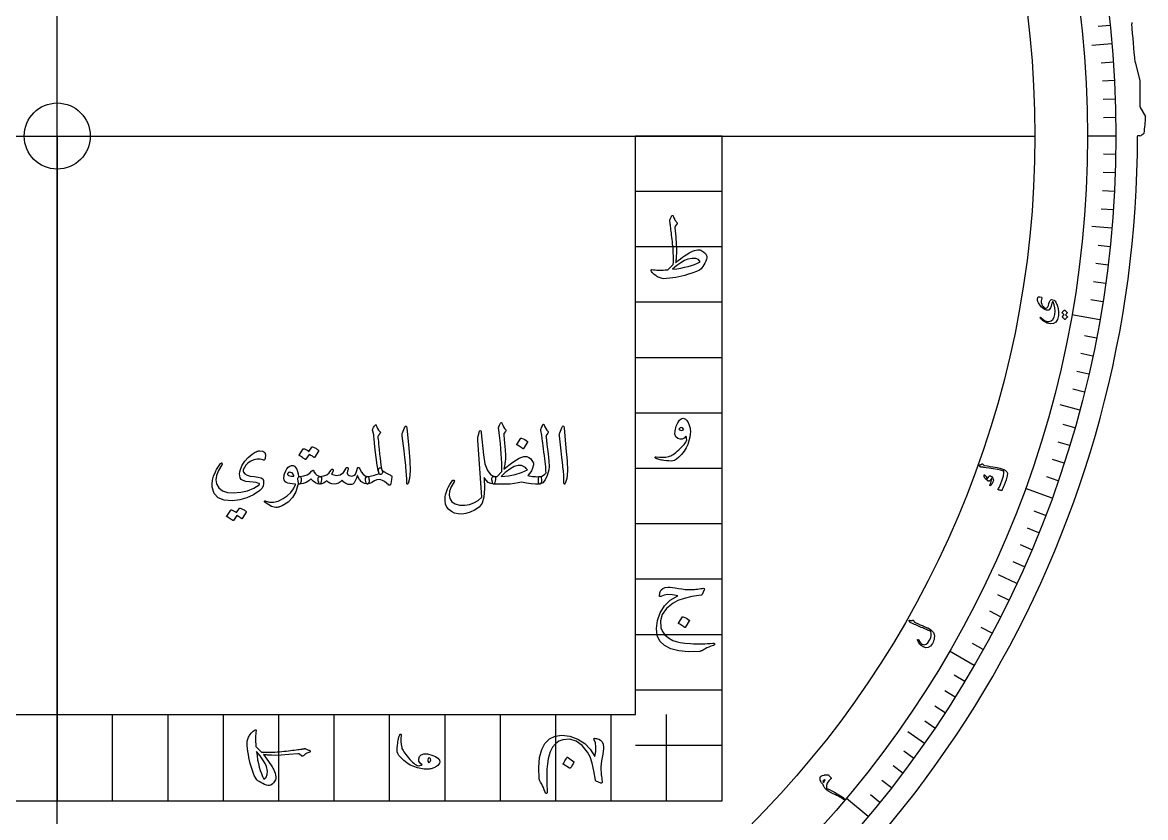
# Model space of a CAD drawing. Header units: millimetres. Extents: x -86 to 86, y -85 to 109.
# Drawn here: x -2.7 to 85.6, y -53.6 to 8.9 of the extents above; entities that cross this region are included whole.
import ezdxf

# ---------------------------------------------------------------- set-up
doc = ezdxf.new("R2010")
doc.units = ezdxf.units.MM
for name, color, linetype in [('CUT_INNER', 6, 'Continuous'), ('CUT_OUTER', 1, 'Continuous'), ('ENGRAVE', 7, 'Continuous'), ('ENGRAVE_FINE', 8, 'Continuous'), ('TEXT', 5, 'Continuous')]:
    doc.layers.add(name, color=color, linetype=linetype)

msp = doc.modelspace()

# ---------------------------------------------------------------- linework, layer by layer
at = {"layer": 'CUT_INNER'}
msp.add_circle((0, 0), 2.6, dxfattribs=at)
at = {"layer": 'CUT_OUTER'}
for points in [[(84.5401, 8.9359), (84.5401, 8.8291)], [(84.8015, 5.8024), (85.1929, 4.3671), (85.1937, 4.3639), (85.1938, 4.3606), (85.1938, 2.3331)], [(85.2136, 2.2587), (85.628, 1.5333), (85.6297, 1.53)], [(85.1937, 0.0044), (85.1901, 0.0043), (85, 0.0043)], [(85, 0.0043), (85, 0)]]:
    msp.add_lwpolyline(points, dxfattribs=at)
for centre, radius, start, end in [((0.7737, 0.0703), 84.2231, 3.902481, 5.969281), ((85.3438, 2.3331), 0.15, 180, 209.73801), ((72.5956, 1.9566), 13.041, 352.360025, 358.125299), ((0.0001, -0.0001), 84.9999, 179.936691, 0.00008), ((83.1932, 3.3555), 3.9029, 300.836831, 306.613407)]:
    msp.add_arc(centre, radius, start, end, dxfattribs=at)
at = {"layer": 'ENGRAVE'}
for points in [[(0, -76.925), (0, 76.925)], [(82.983, 7.2601), (81.3953, 7.1212)], [(-76.925, 0), (76.925, 0)], [(-52.309, 0), (-52.309, -52.309), (52.309, -52.309), (52.309, 0)], [(-45.5088, 0), (-45.5088, -45.5088), (45.5088, -45.5088), (45.5088, 0)], [(0, 0), (0, -52.309)], [(52.309, 0), (45.5088, 0)], [(83.3, 0), (81.0687, 0)], [(52.309, -4.3591), (45.5088, -4.3591)], [(82.983, -7.2601), (81.3953, -7.1212)], [(52.309, -8.7182), (45.5088, -8.7182)], [(52.309, -13.0772), (45.5088, -13.0772)], [(82.0345, -14.4649), (79.8371, -14.0774)], [(52.309, -17.4363), (45.5088, -17.4363)], [(80.4616, -21.5596), (78.9222, -21.1471)], [(52.309, -21.7954), (45.5088, -21.7954)], [(52.309, -26.1545), (45.5088, -26.1545)], [(78.2764, -28.4903), (76.1797, -27.7271)], [(52.309, -30.5136), (45.5088, -30.5136)], [(52.309, -34.8727), (45.5088, -34.8727)], [(75.4954, -35.2041), (74.051, -34.5306)], [(52.309, -39.2318), (45.5088, -39.2318)], [(72.1399, -41.65), (70.2076, -40.5344)], [(52.309, -43.5908), (45.5088, -43.5908)], [(0, -52.309), (0, -45.5088)], [(0, -52.309), (0, -45.5088)], [(4.3591, -52.309), (4.3591, -45.5088)], [(8.7182, -52.309), (8.7182, -45.5088)], [(13.0772, -52.309), (13.0772, -45.5088)], [(17.4363, -52.309), (17.4363, -45.5088)], [(21.7954, -52.309), (21.7954, -45.5088)], [(26.1545, -52.309), (26.1545, -45.5088)], [(30.5136, -52.309), (30.5136, -45.5088)], [(34.8727, -52.309), (34.8727, -45.5088)], [(39.2318, -52.309), (39.2318, -45.5088)], [(43.5908, -52.309), (43.5908, -45.5088)], [(47.9499, -52.309), (47.9499, -45.5088)], [(68.2354, -47.7789), (66.9298, -46.8648)], [(52.309, -47.9499), (45.5088, -47.9499)], [(63.8115, -53.5442), (62.1023, -52.11)]]:
    msp.add_lwpolyline(points, dxfattribs=at)
for radius in [83.3, 83.3, 81.0687, 76.925, 76.925]:
    msp.add_circle((0, 0), radius, dxfattribs=at)
at = {"layer": 'ENGRAVE_FINE'}
for points in [[(82.8437, 8.7072), (81.8927, 8.6073)], [(83.0971, 5.8107), (82.1432, 5.744)], [(83.1858, 4.3596), (82.2309, 4.3095)], [(83.2493, 2.9071), (82.2936, 2.8738)], [(83.2873, 1.4538), (82.3312, 1.4371)], [(83.2873, -1.4538), (82.3312, -1.4371)], [(83.2493, -2.9071), (82.2936, -2.8738)], [(83.1858, -4.3596), (82.2309, -4.3095)], [(83.0971, -5.8107), (82.1432, -5.744)], [(82.8437, -8.7072), (81.8927, -8.6073)], [(82.6791, -10.1517), (81.73, -10.0352)], [(82.4893, -11.5931), (81.5424, -11.46)], [(82.2744, -13.031), (81.33, -12.8814)], [(81.7695, -15.8944), (80.8309, -15.7119)], [(81.4797, -17.319), (80.5443, -17.1202)], [(81.165, -18.7384), (80.2333, -18.5233)], [(80.8256, -20.1521), (79.8978, -19.9208)], [(80.0731, -22.9606), (79.1539, -22.697)], [(79.6602, -24.3546), (78.7457, -24.075)], [(79.223, -25.7411), (78.3136, -25.4456)], [(78.7617, -27.1198), (77.8575, -26.8085)], [(77.7672, -29.8521), (76.8745, -29.5094)], [(77.2344, -31.2047), (76.3478, -30.8465)], [(76.6781, -32.5479), (75.7978, -32.1743)], [(76.0983, -33.8812), (75.2248, -33.4922)], [(74.8695, -36.5163), (74.0101, -36.0971)], [(74.2208, -37.8174), (73.3688, -37.3833)], [(73.5495, -39.107), (72.7052, -38.658)], [(72.8558, -40.3846), (72.0195, -39.921)], [(71.402, -42.9027), (70.5824, -42.4102)], [(70.6424, -44.1423), (69.8315, -43.6355)], [(69.8613, -45.3684), (69.0593, -44.8476)], [(69.0588, -46.5808), (68.2661, -46.046)], [(67.3911, -48.9625), (66.6175, -48.4004)], [(66.5263, -50.1312), (65.7626, -49.5557)], [(65.6413, -51.2846), (64.8878, -50.6959)], [(64.7363, -52.4224), (63.9931, -51.8206)]]:
    msp.add_lwpolyline(points, dxfattribs=at)
at = {"layer": 'TEXT'}
for points in [[(48.2048, -6.6149), (48.236, -6.5433), (48.264, -6.48), (48.2887, -6.4249), (48.3101, -6.378), (48.3277, -6.3397), (48.3413, -6.3105), (48.3508, -6.2904), (48.3561, -6.2793), (48.3672, -6.2649), (48.3808, -6.2546), (48.3968, -6.2484), (48.4154, -6.2464), (48.4306, -6.2488), (48.4433, -6.2562), (48.4536, -6.2686), (48.4614, -6.2859), (48.496, -6.3698), (48.5272, -6.4438), (48.5552, -6.508), (48.5799, -6.5622), (48.5941, -6.5861), (48.6103, -6.6116), (48.6286, -6.6388), (48.649, -6.6675), (48.6718, -6.698), (48.6975, -6.7301), (48.7261, -6.7638), (48.7576, -6.7992), (48.7773, -6.8349), (48.7839, -6.8699), (48.7773, -6.904), (48.7576, -6.9374), (48.6325, -7.1019), (48.6157, -7.1286), (48.6046, -7.1562), (48.5992, -7.1845), (48.5996, -7.2137), (48.6638, -7.938), (48.7049, -8.525), (48.723, -8.9745), (48.7181, -9.2867), (48.7113, -9.4033), (48.7041, -9.5096), (48.6965, -9.6057), (48.6885, -9.6914), (48.68, -9.7673), (48.6712, -9.8337), (48.6619, -9.8907), (48.6523, -9.9382), (48.8491, -9.7877), (49.0315, -9.6519), (49.1995, -9.531), (49.3531, -9.4249), (49.4919, -9.3332), (49.6155, -9.2554), (49.7239, -9.1917), (49.8171, -9.1419), (49.9828, -9.0679), (50.1379, -9.0103), (50.2822, -8.9692), (50.4159, -8.9445), (50.4867, -8.9424), (50.5607, -8.956), (50.638, -8.9852), (50.7186, -9.0301), (50.8782, -9.1432), (50.995, -9.2522), (51.0691, -9.357), (51.1003, -9.4578), (51.0983, -9.5701), (51.0724, -9.6964), (51.0226, -9.8366), (50.949, -9.9909), (50.8667, -10.1426), (50.791, -10.2689), (50.7219, -10.3697), (50.6594, -10.4449), (50.5311, -10.5399), (50.3106, -10.6473), (49.998, -10.767), (49.5933, -10.899), (49.3677, -10.9644), (49.1384, -11.0224), (48.9054, -11.073), (48.6687, -11.1162), (48.4291, -11.1524), (48.1875, -11.182), (47.9438, -11.205), (47.698, -11.2215), (47.6082, -11.2034), (47.5228, -11.182), (47.442, -11.1573), (47.3657, -11.1293), (47.2931, -11.0981), (47.2234, -11.0635), (47.1566, -11.0257), (47.0926, -10.9846), (46.9803, -10.9023), (46.887, -10.82), (46.8125, -10.7378), (46.757, -10.6555), (46.7266, -10.5872), (46.7208, -10.5403), (46.7397, -10.5148), (46.7833, -10.5107), (46.9065, -10.5253), (47.0391, -10.5362), (47.1812, -10.5434), (47.3328, -10.5469), (47.4938, -10.5467), (47.6643, -10.5428), (47.8443, -10.5352), (48.0337, -10.5239), (48.468, -10.0961), (48.476, -9.9242), (48.4803, -9.7507), (48.481, -9.5754), (48.4779, -9.3986), (48.4715, -9.2197), (48.4622, -9.0383), (48.4501, -8.8544), (48.4351, -8.6681), (48.4182, -8.4836), (48.4005, -8.3053), (48.382, -8.1332), (48.3627, -7.9673), (48.3434, -7.807), (48.3249, -7.6522), (48.3072, -7.5027), (48.2903, -7.3585), (48.2745, -7.2251), (48.2599, -7.1076), (48.2465, -7.0062), (48.2344, -6.9209), (48.2235, -6.8512), (48.2138, -6.7967), (48.2054, -6.7574), (48.1982, -6.7333), (48.1937, -6.7062), (48.1933, -6.6774), (48.197, -6.647), (48.2048, -6.6149)], [(49.6131, -9.6947), (49.3585, -9.8004), (49.0751, -9.9662), (48.7629, -10.192), (48.4219, -10.4778), (48.7524, -10.4369), (49.066, -10.3865), (49.3628, -10.3267), (49.6427, -10.2574), (49.9053, -10.1794), (50.1502, -10.0937), (50.3775, -10.0001), (50.587, -9.8987), (50.4447, -9.7231), (50.2349, -9.6306), (49.9577, -9.6211), (49.6131, -9.6947)], [(77.4799, -12.7642), (77.431, -12.8565), (77.4115, -12.9652), (77.4214, -13.0905), (77.4605, -13.2325), (77.5048, -13.3262), (77.5628, -13.4079), (77.6344, -13.4777), (77.7198, -13.5356), (77.7376, -13.543), (77.7569, -13.5467), (77.7775, -13.5468), (77.7996, -13.5432), (77.8726, -13.5063), (77.9354, -13.434), (77.9878, -13.3261), (78.0296, -13.1828), (78.0692, -13.041), (78.1145, -12.9406), (78.1657, -12.8819), (78.2228, -12.8647), (78.3338, -12.88), (78.4287, -12.9182), (78.5073, -12.9792), (78.5697, -13.0632), (78.6853, -13.317), (78.7571, -13.5796), (78.7849, -13.8506), (78.7687, -14.1296), (78.6942, -14.4242), (78.5647, -14.6307), (78.3809, -14.7489), (78.1432, -14.779), (78.0194, -14.76), (77.8893, -14.7169), (77.7527, -14.6499), (77.6096, -14.5592), (77.5706, -14.5297), (77.5332, -14.4999), (77.4974, -14.4699), (77.4633, -14.4396), (77.4305, -14.4088), (77.3991, -14.3773), (77.369, -14.3451), (77.3401, -14.3122), (77.3288, -14.2953), (77.3255, -14.2815), (77.3302, -14.2707), (77.343, -14.2629), (77.3576, -14.26), (77.3714, -14.2612), (77.3845, -14.2665), (77.3968, -14.276), (77.5738, -14.4372), (77.7404, -14.5445), (77.8969, -14.5978), (78.0432, -14.5965), (78.2085, -14.5348), (78.3378, -14.4227), (78.4307, -14.2602), (78.487, -14.0475), (78.5143, -13.7669), (78.5014, -13.508), (78.4486, -13.2709), (78.3561, -13.0559), (78.3474, -13.0425), (78.3375, -13.0364), (78.3265, -13.0375), (78.3142, -13.0458), (78.2876, -13.0835), (78.2591, -13.1518), (78.2284, -13.2507), (78.1955, -13.38), (78.1562, -13.5107), (78.1079, -13.6071), (78.0507, -13.6694), (77.9846, -13.6975), (77.9117, -13.7031), (77.8377, -13.6952), (77.7625, -13.6738), (77.6862, -13.6389), (77.5409, -13.5439), (77.4125, -13.4254), (77.3009, -13.2833), (77.2059, -13.1179), (77.184, -13.0745), (77.1658, -13.033), (77.151, -12.9932), (77.1399, -12.9552), (77.1322, -12.9192), (77.1275, -12.8852), (77.126, -12.8533), (77.1277, -12.8235), (77.1574, -12.7107), (77.2196, -12.6487), (77.3142, -12.6375), (77.4413, -12.6773), (77.474, -12.697), (77.4914, -12.718), (77.4933, -12.7404), (77.4799, -12.7642)], [(79.0812, -13.9156), (79.0781, -13.9111), (79.0768, -13.9053), (79.0773, -13.8982), (79.0795, -13.8899), (79.096, -13.8615), (79.1134, -13.8343), (79.1318, -13.8082), (79.1511, -13.7833), (79.1717, -13.7594), (79.1936, -13.7363), (79.2169, -13.714), (79.2417, -13.6925), (79.2488, -13.6888), (79.2557, -13.6878), (79.2626, -13.6896), (79.2694, -13.6942), (79.4736, -13.8825), (79.4759, -13.8871), (79.4749, -13.8931), (79.4705, -13.9005), (79.4627, -13.9093), (79.4559, -13.9151), (79.4463, -13.9248), (79.4339, -13.9384), (79.4187, -13.9558), (79.4004, -13.9773), (79.3788, -14.003), (79.3539, -14.0329), (79.3258, -14.0669), (79.4832, -14.2162), (79.4877, -14.2226), (79.4878, -14.2298), (79.4835, -14.2379), (79.4747, -14.2467), (79.4671, -14.2543), (79.4555, -14.2664), (79.4401, -14.283), (79.4207, -14.3041), (79.3973, -14.33), (79.3698, -14.3611), (79.3382, -14.3975), (79.3026, -14.4391), (79.2972, -14.4431), (79.2923, -14.4444), (79.2878, -14.443), (79.2839, -14.4389), (79.0907, -14.2478), (79.0876, -14.2433), (79.0863, -14.2375), (79.0868, -14.2304), (79.0891, -14.2221), (79.1019, -14.1977), (79.116, -14.1744), (79.1312, -14.1521), (79.1476, -14.1308), (79.1649, -14.1104), (79.1831, -14.091), (79.2021, -14.0725), (79.2219, -14.0549)], [(25.2858, -24.2461), (25.3274, -24.6607), (25.3664, -25.0292), (25.4031, -25.3516), (25.4372, -25.628), (25.4689, -25.858), (25.4981, -26.041), (25.5248, -26.1771), (25.5491, -26.2664), (25.5844, -26.3815), (25.5918, -26.477), (25.5713, -26.5526), (25.5227, -26.6086), (25.4631, -26.6394), (25.4092, -26.6398), (25.3611, -26.6098), (25.3187, -26.5493), (25.2443, -26.3186), (25.1657, -25.8962), (25.0831, -25.2821), (24.9963, -24.4764), (24.9654, -24.1297), (24.9387, -23.8529), (24.9161, -23.646), (24.8976, -23.509), (24.8252, -23.2063), (24.8157, -23.1528), (24.8137, -23.1043), (24.819, -23.0607), (24.8318, -23.022), (24.8881, -22.9274), (24.9321, -22.8542), (24.9638, -22.8024), (24.9831, -22.772), (25.0226, -22.7271), (25.0555, -22.7111), (25.0818, -22.7238), (25.1016, -22.7654), (25.1374, -22.883), (25.1986, -23.0056), (25.2854, -23.1331), (25.3977, -23.2655), (25.4183, -23.2918), (25.4273, -23.3182), (25.4249, -23.3445), (25.4109, -23.3708), (25.3885, -23.4027), (25.3673, -23.4325), (25.3473, -23.4603), (25.3286, -23.486), (25.3111, -23.5096), (25.2949, -23.5312), (25.2799, -23.5508), (25.2661, -23.5682), (25.2463, -23.5979), (25.2332, -23.6275), (25.2266, -23.6571), (25.2266, -23.6867), (25.2352, -23.7513), (25.248, -23.866), (25.2649, -24.031), (25.2858, -24.2461)], [(27.3325, -22.9694), (27.3954, -22.8476), (27.446, -22.8049), (27.4842, -22.8411), (27.5101, -22.9562), (27.6615, -24.5685), (27.7516, -25.5581), (27.7717, -26.3486), (27.722, -26.9401), (27.6023, -27.3325), (27.5805, -27.3645), (27.5611, -27.3818), (27.5443, -27.3843), (27.5299, -27.3719), (27.5184, -27.3526), (27.5101, -27.3275), (27.5052, -27.2967), (27.5036, -27.2601), (27.5036, -26.975), (27.4904, -26.6727), (27.4641, -26.3532), (27.4246, -26.0163), (27.416, -25.9283), (27.39, -25.6906), (27.3469, -25.3031), (27.2864, -24.7659), (27.1416, -23.5748), (27.1383, -23.5115), (27.1416, -23.4531), (27.1515, -23.3996), (27.1679, -23.3511)], [(36.5324, -27.2206), (36.2684, -27.293), (35.9698, -27.3456), (35.6366, -27.3785), (35.2689, -27.3917), (35.0845, -27.3942), (34.9193, -27.395), (34.7735, -27.3942), (34.647, -27.3917), (34.5399, -27.3884), (34.4521, -27.3851), (34.3836, -27.3818), (34.3344, -27.3785), (34.3085, -27.3641), (34.2834, -27.3341), (34.2592, -27.2885), (34.2357, -27.2272), (34.1901, -27.0417), (34.1913, -26.9064), (34.2394, -26.8212), (34.3344, -26.7863), (34.6174, -26.7797), (34.9794, -26.3914), (34.979, -26.0673), (34.9711, -25.7267), (34.9559, -25.3697), (34.9333, -24.9963), (34.9033, -24.6068), (34.8658, -24.2016), (34.821, -23.7809), (34.7688, -23.3445), (34.7624, -23.282), (34.7564, -23.226), (34.7509, -23.1767), (34.7457, -23.1339), (34.7406, -23.0977), (34.7351, -23.0681), (34.7291, -23.0451), (34.7227, -23.0286), (34.7227, -22.9661), (34.749, -22.8707), (34.8017, -22.7424), (34.8807, -22.5811), (34.8913, -22.5638), (34.9037, -22.5515), (34.9177, -22.5441), (34.9333, -22.5416), (34.9489, -22.5445), (34.9629, -22.5532), (34.9753, -22.5675), (34.9859, -22.5877), (35.055, -22.7518), (35.1241, -22.8888), (35.1932, -22.9986), (35.2623, -23.0813), (35.292, -23.1191), (35.3018, -23.1602), (35.292, -23.2047), (35.2623, -23.2524), (35.1505, -23.3971), (35.1369, -23.421), (35.1291, -23.4531), (35.127, -23.4934), (35.1307, -23.5419), (35.2035, -24.1638), (35.2508, -24.687), (35.2726, -25.1114), (35.2689, -25.4372), (35.264, -25.4954), (35.2558, -25.5647), (35.2442, -25.6451), (35.2294, -25.7366), (35.2118, -25.8388), (35.1916, -25.9513), (35.169, -26.0741), (35.1439, -26.2071), (35.5227, -25.8991), (35.8497, -25.6527), (36.1248, -25.468), (36.3482, -25.3451), (36.5419, -25.2657), (36.7085, -25.2184), (36.8479, -25.2032), (36.9602, -25.22), (37.107, -25.2813), (37.2382, -25.3796), (37.3538, -25.5149), (37.4538, -25.6873), (37.4669, -25.7214), (37.4735, -25.7646), (37.4735, -25.8168), (37.4669, -25.8781), (37.4044, -26.1195), (37.309, -26.3371), (37.1806, -26.5308), (37.0194, -26.7007), (37.1436, -26.7309), (37.2662, -26.7558), (37.3871, -26.7754), (37.5064, -26.7895), (37.624, -26.798), (37.74, -26.8002), (37.8544, -26.7963), (37.9671, -26.7863), (38.009, -26.7887), (38.0427, -26.8093), (38.0682, -26.848), (38.0855, -26.9047), (38.1073, -27.0236), (38.1135, -27.1235), (38.104, -27.2046), (38.0789, -27.2667), (38.0448, -27.3156), (38.0148, -27.3506), (37.9889, -27.3715), (37.9671, -27.3785), (37.6355, -27.3884), (37.2859, -27.3654), (36.9182, -27.3094), (36.5324, -27.2206)], [(38.0658, -23.0352), (38.1102, -22.9278), (38.1447, -22.8427), (38.1694, -22.7798), (38.1842, -22.7391), (38.1957, -22.7131), (38.2105, -22.6946), (38.2286, -22.6835), (38.25, -22.6798), (38.2743, -22.6839), (38.2944, -22.6963), (38.3105, -22.7168), (38.3224, -22.7456), (38.3771, -22.8867), (38.4425, -23.0138), (38.5186, -23.1269), (38.6054, -23.226), (38.6297, -23.2577), (38.6367, -23.2935), (38.6264, -23.3334), (38.5988, -23.3774), (38.454, -23.5814), (38.4639, -23.6727), (38.4738, -23.7624), (38.4836, -23.8504), (38.4935, -23.9368), (38.5034, -24.0215), (38.5133, -24.1046), (38.5231, -24.186), (38.533, -24.2658), (38.6239, -25.0045), (38.6794, -25.582), (38.6996, -25.9982), (38.6844, -26.2532), (38.5601, -26.7159), (38.3981, -27.0577), (38.1982, -27.2786), (37.9605, -27.3785), (37.9539, -27.3785), (37.9473, -27.3785), (37.9407, -27.3785), (37.9341, -27.3785), (37.8951, -27.3415), (37.87, -27.2568), (37.8589, -27.1243), (37.8618, -26.9442), (37.8679, -26.8776), (37.8864, -26.829), (37.9173, -26.7986), (37.9605, -26.7863), (38.1275, -26.7529), (38.2665, -26.6925), (38.3775, -26.6049), (38.4606, -26.4901), (38.4551, -26.3523), (38.445, -26.1956), (38.4304, -26.02), (38.4113, -25.8255), (38.388, -25.6128), (38.3611, -25.3829), (38.3304, -25.1357), (38.2961, -24.8712), (38.2644, -24.6113), (38.2352, -24.3777), (38.2085, -24.1704), (38.1842, -23.9894), (38.1632, -23.8348), (38.1464, -23.7064), (38.1336, -23.6044), (38.125, -23.5288), (38.0592, -23.1537), (38.0571, -23.1166), (38.0575, -23.0846), (38.0604, -23.0574), (38.0658, -23.0352)], [(39.6978, -22.9694), (39.7607, -22.8476), (39.8113, -22.8049), (39.8496, -22.8411), (39.8755, -22.9562), (40.0268, -24.5685), (40.1169, -25.5581), (40.1371, -26.3486), (40.0873, -26.9401), (39.9676, -27.3325), (39.9458, -27.3645), (39.9265, -27.3818), (39.9096, -27.3843), (39.8952, -27.3719), (39.8837, -27.3526), (39.8755, -27.3275), (39.8706, -27.2967), (39.8689, -27.2601), (39.8689, -26.975), (39.8557, -26.6727), (39.8294, -26.3532), (39.7899, -26.0163), (39.7813, -25.9283), (39.7554, -25.6906), (39.7122, -25.3031), (39.6517, -24.7659), (39.507, -23.5748), (39.5037, -23.5115), (39.507, -23.4531), (39.5168, -23.3996), (39.5333, -23.3511)], [(48.7049, -22.8378), (48.825, -22.5589), (48.955, -22.3607), (49.0948, -22.243), (49.2445, -22.206), (49.3383, -22.2225), (49.4288, -22.2718), (49.516, -22.3541), (49.5999, -22.4692), (49.6402, -22.5359), (49.6756, -22.6042), (49.706, -22.6741), (49.7315, -22.7456), (49.7533, -22.8193), (49.7726, -22.8954), (49.7895, -22.9739), (49.8039, -23.0549), (49.8175, -23.2355), (49.8056, -23.4481), (49.7681, -23.6929), (49.7052, -23.9697), (49.6122, -24.2563), (49.4847, -24.5307), (49.3227, -24.7927), (49.1261, -25.0423), (48.92, -25.2599), (48.7362, -25.4191), (48.5745, -25.5199), (48.4351, -25.5622), (48.2928, -25.5696), (48.1291, -25.5655), (47.944, -25.5499), (47.7375, -25.5227), (47.6329, -25.5057), (47.536, -25.4874), (47.4469, -25.4678), (47.3657, -25.4471), (47.2919, -25.4259), (47.2251, -25.4051), (47.1652, -25.3848), (47.1124, -25.3648), (47.0811, -25.3475), (47.0597, -25.3286), (47.0482, -25.308), (47.0465, -25.2858), (47.0568, -25.2636), (47.0745, -25.2496), (47.0996, -25.2439), (47.1321, -25.2463), (47.3859, -25.271), (47.6339, -25.2727), (47.8761, -25.2513), (48.1126, -25.2069), (48.1856, -25.1842), (48.2665, -25.1493), (48.3551, -25.102), (48.4515, -25.0423), (48.5558, -24.9704), (48.6679, -24.886), (48.7878, -24.7894), (48.9155, -24.6804), (49.0405, -24.5677), (49.1524, -24.4599), (49.2511, -24.3571), (49.3367, -24.2592), (49.4086, -24.1659), (49.4666, -24.0766), (49.5106, -23.9915), (49.5407, -23.9104), (49.5234, -23.7879), (49.5045, -23.6966), (49.4839, -23.6365), (49.4617, -23.6077), (49.328, -23.7653), (49.1771, -23.8496), (49.0089, -23.8607), (48.8234, -23.7986), (48.6704, -23.6645), (48.5996, -23.4597), (48.6111, -23.1841), (48.7049, -22.8378)], [(49.3038, -23.0813), (49.2067, -22.9636), (49.1063, -22.92), (49.0027, -22.9505), (48.8958, -23.0549), (48.9829, -23.1257), (49.08, -23.1537), (49.187, -23.1388), (49.3038, -23.0813)], [(33.5316, -25.0884), (33.6488, -25.7958), (33.8425, -26.319), (34.1128, -26.6579), (34.4595, -26.8126), (34.4817, -26.8455), (34.4891, -26.9113), (34.4817, -27.01), (34.4595, -27.1416), (34.4373, -27.2453), (34.4101, -27.3193), (34.378, -27.3637), (34.341, -27.3785), (34.1165, -27.3456), (33.9166, -27.2469), (33.7414, -27.0824), (33.5908, -26.8521), (33.6258, -27.724), (33.5727, -28.4051), (33.4316, -28.8954), (33.2025, -29.1948), (32.839, -29.4313), (32.4918, -29.6012), (32.1611, -29.7044), (31.8469, -29.741), (31.5331, -29.7242), (31.2563, -29.6604), (31.0165, -29.5498), (30.8137, -29.3923), (30.6578, -29.194), (30.5587, -28.9612), (30.5163, -28.6939), (30.5307, -28.392), (30.5597, -28.2307), (30.6007, -28.0695), (30.6535, -27.9083), (30.7183, -27.7471), (30.7954, -27.5858), (30.8853, -27.4246), (30.9879, -27.2634), (31.1033, -27.1021), (31.1205, -27.0849), (31.1395, -27.0725), (31.16, -27.0651), (31.1822, -27.0627), (31.2007, -27.0651), (31.2168, -27.0725), (31.2304, -27.0849), (31.2415, -27.1021), (31.2476, -27.1231), (31.2464, -27.1466), (31.2378, -27.1725), (31.2217, -27.2008), (30.9959, -27.5912), (30.8647, -27.9395), (30.8281, -28.246), (30.8861, -28.5104), (31.056, -28.7658), (31.3089, -28.9398), (31.645, -29.0324), (32.0641, -29.0435), (32.4351, -28.9842), (32.7847, -28.8592), (33.1129, -28.6684), (33.4197, -28.4117), (33.1038, -23.9368), (33.0968, -23.8298), (33.0956, -23.7393), (33.1001, -23.6653), (33.1104, -23.6077), (33.2355, -23.2129), (33.2832, -23.1792), (33.321, -23.1898), (33.349, -23.245), (33.3671, -23.3445)], [(36.4798, -23.7788), (36.488, -23.7706), (36.4995, -23.7657), (36.5143, -23.764), (36.5324, -23.7657), (36.6604, -23.8175), (36.7809, -23.8808), (36.894, -23.9557), (36.9997, -24.0421), (37.01, -24.0552), (37.0145, -24.0684), (37.0132, -24.0815), (37.0063, -24.0947), (36.697, -24.5948), (36.6854, -24.6068), (36.6706, -24.6097), (36.6525, -24.6035), (36.6311, -24.5883), (36.6126, -24.5751), (36.5834, -24.5554), (36.5435, -24.529), (36.493, -24.4961), (36.4308, -24.4567), (36.3564, -24.4106), (36.2696, -24.3579), (36.1705, -24.2987), (36.1573, -24.2888), (36.1507, -24.279), (36.1507, -24.2691), (36.1573, -24.2592)], [(20.0343, -24.4698), (20.0426, -24.4616), (20.0541, -24.4567), (20.0689, -24.455), (20.087, -24.4567), (20.1518, -24.4809), (20.2145, -24.5077), (20.2752, -24.5369), (20.3338, -24.5685), (20.3907, -24.6031), (20.4465, -24.6409), (20.501, -24.682), (20.5542, -24.7265), (20.5645, -24.74), (20.569, -24.7544), (20.5678, -24.7697), (20.5608, -24.7857), (20.2449, -25.2858), (20.2363, -25.2924), (20.2235, -25.2924), (20.2067, -25.2858), (20.1857, -25.2727), (20.1713, -25.2605), (20.1479, -25.2439), (20.1154, -25.2227), (20.0738, -25.197), (20.0228, -25.1664), (19.962, -25.1304), (19.8912, -25.089), (19.8106, -25.0423), (19.5605, -25.4306), (19.549, -25.4425), (19.5342, -25.4454), (19.5161, -25.4392), (19.4947, -25.424), (19.4762, -25.4109), (19.447, -25.3911), (19.4071, -25.3648), (19.3565, -25.3319), (19.2944, -25.2924), (19.22, -25.2463), (19.1332, -25.1937), (19.0341, -25.1345), (19.0238, -25.1246), (19.0193, -25.1147), (19.0205, -25.1049), (19.0275, -25.095), (19.3499, -24.6146), (19.3582, -24.6064), (19.3697, -24.6014), (19.3845, -24.5998), (19.4026, -24.6014), (19.4577, -24.6193), (19.5112, -24.6401), (19.563, -24.6637), (19.6132, -24.6903), (19.6617, -24.7193), (19.7086, -24.7503), (19.7538, -24.7834), (19.7974, -24.8186)], [(16.1846, -25.4833), (15.9715, -25.4121), (15.7338, -25.4092), (15.4714, -25.4746), (15.1843, -25.6083), (15.0021, -25.7358), (14.8503, -25.888), (14.729, -26.0648), (14.6381, -26.2664), (14.629, -26.3067), (14.6282, -26.3486), (14.6356, -26.3922), (14.6512, -26.4375), (14.7557, -26.5781), (14.9309, -26.6843), (15.1769, -26.7558), (15.4936, -26.7928), (15.8062, -26.8262), (16.0332, -26.8866), (16.1747, -26.9742), (16.2306, -27.089), (16.2368, -27.3292), (16.1895, -27.5431), (16.0887, -27.7306), (15.9345, -27.8918), (15.4446, -28.2262), (14.9227, -28.4726), (14.3687, -28.6309), (13.7826, -28.7013), (13.1426, -28.6569), (12.6638, -28.4644), (12.3463, -28.1238), (12.19, -27.6352), (12.181, -27.367), (12.2196, -27.0758), (12.306, -26.7616), (12.4401, -26.4243), (12.4868, -26.3305), (12.5347, -26.2401), (12.5838, -26.1529), (12.6342, -26.0689), (12.6863, -25.9879), (12.7403, -25.9094), (12.7965, -25.8333), (12.8547, -25.7597), (12.8859, -25.7292), (12.9139, -25.7169), (12.9386, -25.7226), (12.96, -25.7465), (12.9719, -25.7761), (12.9748, -25.8057), (12.9686, -25.8353), (12.9534, -25.8649), (12.6828, -26.3009), (12.5224, -26.6941), (12.4722, -27.0446), (12.5322, -27.3522), (12.7255, -27.6763), (13.0093, -27.905), (13.3836, -28.0383), (13.8484, -28.0761), (14.4439, -28.0288), (14.9803, -27.9066), (15.4574, -27.7096), (15.8753, -27.4378), (15.9004, -27.4147), (15.9098, -27.3917), (15.9037, -27.3687), (15.8819, -27.3456), (15.7934, -27.3029), (15.64, -27.2667), (15.4216, -27.237), (15.1382, -27.214), (14.8499, -27.1786), (14.6299, -27.112), (14.4781, -27.0141), (14.3946, -26.885), (14.3559, -26.7332), (14.3452, -26.574), (14.3625, -26.4074), (14.4078, -26.2335), (14.5546, -25.8917), (14.7582, -25.577), (15.0185, -25.2895), (15.3356, -25.0292), (15.42, -24.9675), (15.5018, -24.914), (15.5812, -24.8688), (15.6581, -24.8318), (15.7321, -24.8026), (15.8029, -24.7808), (15.8703, -24.7664), (15.9345, -24.7594), (16.1854, -24.7828), (16.3392, -24.8926), (16.396, -25.0888), (16.3557, -25.3714), (16.3252, -25.4475), (16.2866, -25.4915), (16.2397, -25.5034), (16.1846, -25.4833)], [(18.9354, -27.4509), (18.7811, -27.9926), (18.5224, -28.4463), (18.1592, -28.8119), (17.6916, -29.0895), (17.6262, -29.1177), (17.5616, -29.143), (17.4979, -29.1654), (17.4349, -29.185), (17.3732, -29.2012), (17.3132, -29.2138), (17.2548, -29.2226), (17.198, -29.2277), (17.0565, -29.2076), (16.869, -29.134), (16.6354, -29.0069), (16.3557, -28.8263), (16.3256, -28.8004), (16.308, -28.7753), (16.3026, -28.751), (16.3096, -28.7276), (16.3252, -28.7095), (16.3458, -28.7013), (16.3713, -28.7029), (16.4017, -28.7144), (16.6925, -28.8086), (17.0187, -28.8082), (17.3802, -28.7132), (17.7771, -28.5236), (18.1012, -28.3035), (18.3694, -28.0448), (18.5816, -27.7475), (18.7379, -27.4114), (18.7367, -27.3995), (18.733, -27.39), (18.7268, -27.3831), (18.7182, -27.3785), (18.4916, -27.3654), (18.2987, -27.339), (18.1395, -27.2996), (18.014, -27.2469), (17.917, -27.1655), (17.8561, -27.0528), (17.8314, -26.9088), (17.8429, -26.7336), (17.8466, -26.7104), (17.8512, -26.6867), (17.8565, -26.6627), (17.8627, -26.6382), (17.8697, -26.6129), (17.8775, -26.5864), (17.8861, -26.5586), (17.8956, -26.5296), (17.9729, -26.3416), (18.0667, -26.1858), (18.1769, -26.062), (18.3036, -25.9702), (18.4332, -25.9201), (18.552, -25.9209), (18.6602, -25.9727), (18.7577, -26.0755), (18.8428, -26.2187), (18.9074, -26.3848), (18.9514, -26.574), (18.9748, -26.7863), (18.9878, -26.7861), (19.0003, -26.7854), (19.0125, -26.7844), (19.0242, -26.783), (19.0359, -26.7815), (19.048, -26.7805), (19.0606, -26.7799), (19.0735, -26.7797), (19.118, -26.7891), (19.1525, -26.8175), (19.1772, -26.8648), (19.192, -26.931), (19.1982, -27.0038), (19.1969, -27.0775), (19.1883, -27.1519), (19.1723, -27.2272), (19.1513, -27.2934), (19.1278, -27.3407), (19.1019, -27.3691), (19.0735, -27.3785), (18.9485, -27.3785), (18.9477, -27.3905), (18.9452, -27.4065), (18.9411, -27.4267), (18.9354, -27.4509)], [(18.6195, -26.7139), (18.5504, -26.5934), (18.4747, -26.5082), (18.3924, -26.4585), (18.3036, -26.4441), (18.2505, -26.458), (18.2032, -26.4803), (18.1617, -26.5107), (18.1259, -26.5493), (18.1144, -26.5699), (18.1128, -26.5921), (18.121, -26.616), (18.1391, -26.6415), (18.2069, -26.7011), (18.3052, -26.7418), (18.434, -26.7636), (18.5931, -26.7665), (18.6096, -26.7632), (18.6195, -26.7534), (18.6228, -26.7369), (18.6195, -26.7139)], [(20.6727, -26.7863), (20.7249, -26.8031), (20.7632, -26.8208), (20.7874, -26.8393), (20.7977, -26.8586), (20.8027, -26.8883), (20.8043, -26.9245), (20.8027, -26.9672), (20.7977, -27.0166), (20.7726, -27.1749), (20.7434, -27.288), (20.7101, -27.3559), (20.6727, -27.3785), (20.495, -27.3534), (20.3173, -27.2782), (20.1396, -27.1527), (19.962, -26.9771), (19.7925, -27.1379), (19.5869, -27.2584), (19.345, -27.3386), (19.067, -27.3785), (19.0369, -27.3724), (19.0127, -27.3539), (18.9942, -27.323), (18.9814, -27.2798), (18.9288, -27.0034), (18.923, -26.9726), (18.9255, -26.9393), (18.9362, -26.9035), (18.9551, -26.8652), (18.9769, -26.8356), (19.0028, -26.8126), (19.0328, -26.7961), (19.067, -26.7863), (19.3993, -26.7369), (19.6724, -26.6481), (19.8863, -26.5197), (20.0409, -26.3519), (20.059, -26.3289), (20.0804, -26.3124), (20.1051, -26.3026), (20.1331, -26.2993), (20.159, -26.303), (20.1775, -26.3141), (20.1886, -26.3326), (20.1923, -26.3585), (20.1931, -26.3832), (20.1956, -26.4046), (20.1997, -26.4227), (20.2054, -26.4375), (20.3161, -26.5703), (20.4308, -26.6727), (20.5497, -26.7447), (20.6727, -26.7863)], [(21.515, -26.3124), (21.5356, -26.2767), (21.5578, -26.2483), (21.5817, -26.2273), (21.6072, -26.2137), (21.6327, -26.2084), (21.6565, -26.2121), (21.6787, -26.2248), (21.6993, -26.2466), (21.7137, -26.2758), (21.7174, -26.3108), (21.7104, -26.3515), (21.6927, -26.398), (21.6798, -26.4214), (21.6672, -26.4457), (21.6551, -26.4708), (21.6434, -26.4967), (21.6312, -26.523), (21.6179, -26.5493), (21.6033, -26.5757), (21.5874, -26.602), (21.9555, -26.6962), (22.2636, -26.6563), (22.5116, -26.4823), (22.6996, -26.1742), (22.7197, -26.1385), (22.7407, -26.1101), (22.7625, -26.0891), (22.7851, -26.0755), (22.8106, -26.0698), (22.8345, -26.0722), (22.8567, -26.0829), (22.8773, -26.1019), (22.8925, -26.1274), (22.8986, -26.1578), (22.8958, -26.1932), (22.8838, -26.2335), (22.8501, -26.3309), (22.8279, -26.4128), (22.8172, -26.479), (22.818, -26.5296), (22.8407, -26.6016), (22.8888, -26.6596), (22.9624, -26.7036), (23.0615, -26.7336), (23.1693, -26.7468), (23.2622, -26.7402), (23.3404, -26.7139), (23.4037, -26.6678), (23.4588, -26.5925), (23.5123, -26.4786), (23.5641, -26.326), (23.6143, -26.1348), (23.6217, -26.1117), (23.6373, -26.0953), (23.6612, -26.0854), (23.6933, -26.0821), (23.7262, -26.0854), (23.7525, -26.0953), (23.7722, -26.1117), (23.7854, -26.1348), (23.9137, -26.405), (24.0618, -26.6036), (24.2296, -26.7307), (24.4172, -26.7863), (24.4562, -26.8027), (24.4879, -26.8389), (24.5122, -26.8948), (24.529, -26.9705), (24.541, -27.0524), (24.5438, -27.1268), (24.5377, -27.1939), (24.5225, -27.2535), (24.5011, -27.3082), (24.4764, -27.3473), (24.4484, -27.3707), (24.4172, -27.3785), (24.1655, -27.3378), (23.9499, -27.2157), (23.7706, -27.0121), (23.6275, -26.727), (23.6205, -26.7122), (23.6127, -26.7073), (23.604, -26.7122), (23.5946, -26.727), (23.5337, -26.9142), (23.4761, -27.0676), (23.4218, -27.1873), (23.3708, -27.2732), (23.3153, -27.3345), (23.254, -27.3802), (23.187, -27.4102), (23.1142, -27.4246), (22.8949, -27.4102), (22.7045, -27.3473), (22.5429, -27.2358), (22.41, -27.0758), (22.2743, -27.2083), (22.1238, -27.3029), (21.9584, -27.3596), (21.7783, -27.3785), (21.6051, -27.3625), (21.4542, -27.3144), (21.3254, -27.2342), (21.2189, -27.1219), (21.0885, -27.2342), (20.954, -27.3144), (20.8154, -27.3625), (20.6727, -27.3785), (20.6163, -27.351), (20.5723, -27.2683), (20.5407, -27.1305), (20.5213, -26.9376), (20.5283, -26.8788), (20.5559, -26.834), (20.604, -26.8031), (20.6727, -26.7863), (20.9696, -26.7394), (21.209, -26.6448), (21.3908, -26.5025), (21.515, -26.3124)], [(25.3385, -26.115), (25.4158, -26.1084), (25.4767, -26.1282), (25.5211, -26.1742), (25.5491, -26.2466), (25.5618, -26.2824), (25.5869, -26.3174), (25.6243, -26.3515), (25.6741, -26.3848), (25.7054, -26.4023), (25.7399, -26.4218), (25.7777, -26.4434), (25.8189, -26.4671), (25.8633, -26.492), (25.911, -26.5173), (25.962, -26.543), (26.0163, -26.5691), (26.1175, -26.618), (26.1973, -26.6596), (26.2557, -26.6937), (26.2927, -26.7204), (26.3178, -26.7439), (26.3338, -26.7682), (26.3408, -26.7932), (26.3388, -26.8192), (26.3112, -27.0158), (26.2812, -27.1844), (26.2487, -27.3251), (26.2137, -27.4378), (26.2047, -27.4522), (26.1907, -27.4624), (26.1718, -27.4686), (26.1479, -27.4707), (26.1179, -27.4694), (26.0936, -27.4657), (26.0751, -27.4596), (26.0624, -27.4509), (25.8962, -27.2967), (25.7399, -27.1762), (25.5935, -27.0894), (25.4569, -27.0363), (25.3187, -27.0248), (25.1542, -27.0561), (24.9634, -27.1301), (24.7462, -27.2469), (24.6413, -27.3045), (24.5504, -27.3456), (24.4735, -27.3703), (24.4106, -27.3785), (24.3801, -27.3732), (24.3546, -27.3571), (24.3341, -27.3304), (24.3185, -27.293), (24.265, -27.0787), (24.2625, -26.9228), (24.3111, -26.8253), (24.4106, -26.7863), (24.5171, -26.7739), (24.6261, -26.7566), (24.7376, -26.7344), (24.8515, -26.7073), (24.9675, -26.6748), (25.0851, -26.6365), (25.2044, -26.5925), (25.3253, -26.5428), (25.2867, -26.3655), (25.276, -26.2351), (25.2932, -26.1516), (25.3385, -26.115)], [(36.7496, -26.0163), (36.5222, -25.9127), (36.2544, -25.911), (35.9463, -26.0114), (35.598, -26.2137), (35.5069, -26.2775), (35.4178, -26.3437), (35.3308, -26.4124), (35.2459, -26.4835), (35.163, -26.5563), (35.0822, -26.63), (35.0034, -26.7044), (34.9267, -26.7797), (35.4976, -26.7229), (36.0323, -26.6184), (36.5308, -26.4663), (36.9931, -26.2664), (36.9532, -26.2063), (36.8993, -26.1446), (36.8315, -26.0813), (36.7496, -26.0163)], [(72.5294, -25.8766), (72.566, -25.8718), (72.6013, -25.8656), (72.6353, -25.8582), (72.6678, -25.8495), (72.6991, -25.8392), (72.729, -25.8274), (72.7578, -25.8138), (72.7853, -25.7986), (72.7993, -25.794), (72.8132, -25.7958), (72.8268, -25.8038), (72.8403, -25.8181), (72.9089, -25.9), (72.9166, -25.9083), (72.9233, -25.9147), (72.929, -25.9192), (72.9338, -25.9217), (73.1851, -25.9582), (73.4117, -25.9925), (73.6136, -26.0247), (73.7908, -26.0548), (73.9429, -26.083), (74.0698, -26.1095), (74.1715, -26.1344), (74.2478, -26.1576), (74.3898, -26.2076), (74.4339, -26.226), (74.4774, -26.2467), (74.5203, -26.2695), (74.5626, -26.2947), (74.6043, -26.3222), (74.6452, -26.3524), (74.6854, -26.3852), (74.7249, -26.4206), (74.7624, -26.5326), (74.74, -26.7425), (74.6569, -27.0499), (74.5118, -27.4542), (74.461, -27.5784), (74.4106, -27.6921), (74.3607, -27.7952), (74.3113, -27.8877), (74.3042, -27.8952), (74.2962, -27.8994), (74.2874, -27.9004), (74.2778, -27.8983), (74.2328, -27.8844), (74.1919, -27.8714), (74.1552, -27.8593), (74.1227, -27.8483), (74.094, -27.838), (74.0687, -27.8284), (74.0468, -27.8194), (74.0284, -27.8112), (74.0183, -27.8059), (74.0138, -27.7999), (74.0149, -27.7931), (74.0216, -27.7856), (74.0672, -27.7258), (74.1146, -27.6444), (74.1638, -27.5415), (74.2146, -27.4169), (74.3526, -27.0398), (74.4415, -26.7379), (74.4822, -26.5118), (74.4754, -26.3618), (74.3872, -26.3308), (74.2207, -26.292), (73.976, -26.2452), (73.6532, -26.1903), (73.3292, -26.1372), (73.0839, -26.0977), (72.9171, -26.072), (72.829, -26.0603), (72.8046, -26.0578), (72.7818, -26.0554), (72.7606, -26.0532), (72.7409, -26.0512), (72.723, -26.0493), (72.7071, -26.0478), (72.693, -26.0466), (72.6809, -26.0456), (72.6551, -26.042), (72.6319, -26.0345), (72.6113, -26.0231), (72.5933, -26.0079), (72.5027, -25.9149), (72.4968, -25.9078), (72.4937, -25.9013), (72.4931, -25.8953), (72.4953, -25.8899), (72.5015, -25.8846), (72.5092, -25.8806), (72.5185, -25.8779), (72.5294, -25.8766)], [(72.9245, -26.663), (72.9271, -26.658), (72.931, -26.6541), (72.936, -26.6516), (72.9422, -26.6502), (72.9471, -26.6508), (72.9521, -26.6522), (72.9572, -26.6545), (72.9624, -26.6576), (73.0934, -26.7732), (73.1063, -26.7862), (73.1153, -26.7982), (73.1207, -26.8093), (73.1223, -26.8194), (73.1195, -26.8589), (73.1218, -26.8943), (73.1293, -26.9256), (73.142, -26.9527), (73.151, -26.9605), (73.1641, -26.9593), (73.1814, -26.949), (73.2028, -26.9298), (73.2143, -26.9159), (73.2255, -26.9013), (73.2367, -26.8861), (73.2476, -26.8702), (73.2585, -26.8534), (73.2693, -26.8356), (73.28, -26.8168), (73.2908, -26.797), (73.3477, -26.7356), (73.4187, -26.7352), (73.5039, -26.7958), (73.6031, -26.9176), (73.6293, -26.9626), (73.6475, -27.0039), (73.6577, -27.0414), (73.6598, -27.0751), (73.6547, -27.1095), (73.6412, -27.1546), (73.6191, -27.2104), (73.5886, -27.2769), (73.5722, -27.3106), (73.5554, -27.342), (73.5382, -27.3713), (73.5205, -27.3984), (73.503, -27.4234), (73.4861, -27.4467), (73.4699, -27.4681), (73.4543, -27.4878), (73.4414, -27.4987), (73.429, -27.5052), (73.4169, -27.5074), (73.4052, -27.5053), (73.3945, -27.4992), (73.3884, -27.4909), (73.3869, -27.4801), (73.39, -27.467), (73.4022, -27.4261), (73.4167, -27.38), (73.4336, -27.3287), (73.4528, -27.2722), (73.4884, -27.1666), (73.5122, -27.0826), (73.5243, -27.0204), (73.5246, -26.9799), (73.5229, -26.974), (73.5193, -26.9699), (73.5139, -26.9674), (73.5066, -26.9668), (73.5015, -26.9678), (73.496, -26.971), (73.4901, -26.9766), (73.4837, -26.9844), (73.433, -27.06), (73.4102, -27.0909), (73.3862, -27.1158), (73.3613, -27.1346), (73.3353, -27.1473), (73.3072, -27.1558), (73.2809, -27.1572), (73.2564, -27.1515), (73.2336, -27.1389), (73.0902, -27.0266), (72.9908, -26.9099), (72.9356, -26.7888), (72.9245, -26.663)], [(14.3419, -29.2804), (14.3502, -29.2722), (14.3617, -29.2672), (14.3765, -29.2656), (14.3946, -29.2672), (14.4594, -29.2915), (14.5221, -29.3182), (14.5828, -29.3474), (14.6414, -29.3791), (14.6983, -29.4136), (14.7541, -29.4515), (14.8086, -29.4926), (14.8618, -29.537), (14.8721, -29.5506), (14.8766, -29.565), (14.8754, -29.5802), (14.8684, -29.5963), (14.5525, -30.0964), (14.5439, -30.103), (14.5311, -30.103), (14.5143, -30.0964), (14.4933, -30.0832), (14.4789, -30.0711), (14.4555, -30.0545), (14.423, -30.0333), (14.3814, -30.0076), (14.3304, -29.9769), (14.2696, -29.9409), (14.1988, -29.8996), (14.1182, -29.8529), (13.8681, -30.2412), (13.8566, -30.2531), (13.8418, -30.256), (13.8237, -30.2498), (13.8023, -30.2346), (13.7838, -30.2214), (13.7546, -30.2017), (13.7147, -30.1754), (13.6641, -30.1425), (13.602, -30.103), (13.5276, -30.0569), (13.4408, -30.0043), (13.3417, -29.945), (13.3314, -29.9352), (13.3269, -29.9253), (13.3281, -29.9154), (13.3351, -29.9056), (13.6575, -29.4252), (13.6658, -29.4169), (13.6773, -29.412), (13.6921, -29.4104), (13.7102, -29.412), (13.7653, -29.4299), (13.8188, -29.4507), (13.8706, -29.4743), (13.9208, -29.5008), (13.9693, -29.5298), (14.0162, -29.5609), (14.0614, -29.594), (14.105, -29.6292)], [(50.8996, -35.7044), (50.7417, -36.0598), (50.7273, -36.0832), (50.7104, -36.1009), (50.6911, -36.1129), (50.6693, -36.119), (49.9392, -36.2342), (49.3284, -36.3757), (48.8369, -36.5435), (48.4647, -36.7376), (47.9428, -37.1633), (47.6076, -37.631), (47.4591, -38.1406), (47.4973, -38.6921), (47.6133, -38.9907), (47.8099, -39.2548), (48.0871, -39.4843), (48.445, -39.6792), (48.6963, -39.7664), (49.0093, -39.8372), (49.384, -39.8915), (49.8204, -39.9293), (50.0523, -39.9404), (50.281, -39.9474), (50.5064, -39.9503), (50.7285, -39.9491), (50.9465, -39.9441), (51.1596, -39.9359), (51.3677, -39.9244), (51.5709, -39.9096), (51.6186, -39.9063), (51.6564, -39.9096), (51.6844, -39.9194), (51.7025, -39.9359), (51.7123, -39.9561), (51.7156, -39.977), (51.7123, -39.9988), (51.7025, -40.0214), (51.6953, -40.0336), (51.6868, -40.0437), (51.6772, -40.0517), (51.6663, -40.0576), (51.6546, -40.0628), (51.6424, -40.0683), (51.6299, -40.0743), (51.6169, -40.0807), (51.4273, -40.1411), (51.2599, -40.2041), (51.1147, -40.2695), (50.9917, -40.3373), (50.913, -40.3863), (50.8412, -40.4278), (50.7764, -40.462), (50.7186, -40.4887), (50.6687, -40.5092), (50.6273, -40.5249), (50.5946, -40.5356), (50.5706, -40.5413), (49.6706, -40.5746), (48.9056, -40.5101), (48.2755, -40.3476), (47.7803, -40.0873), (47.4225, -39.7302), (47.2111, -39.2844), (47.1461, -38.7497), (47.2275, -38.1262), (47.443, -37.4981), (47.7803, -36.963), (48.2393, -36.5209), (48.8201, -36.1717), (48.4088, -36.0931), (48.0501, -36.0746), (47.7441, -36.1161), (47.4908, -36.2177), (47.4685, -36.226), (47.448, -36.2309), (47.4291, -36.2325), (47.4118, -36.2309), (47.3974, -36.2256), (47.3871, -36.2161), (47.3809, -36.2025), (47.3789, -36.1848), (47.3879, -36.103), (47.4019, -36.022), (47.4208, -35.9418), (47.4447, -35.8624), (47.5286, -35.7081), (47.6619, -35.5942), (47.8445, -35.5206), (48.0764, -35.4873), (48.2233, -35.4885), (48.4071, -35.5054), (48.628, -35.5379), (48.8859, -35.586), (49.152, -35.6341), (49.3975, -35.6666), (49.6225, -35.6835), (49.8269, -35.6847), (49.9252, -35.6804), (50.0293, -35.674), (50.1391, -35.6656), (50.2547, -35.6551), (50.376, -35.6421), (50.5031, -35.6263), (50.636, -35.6076), (50.7746, -35.586), (50.854, -35.5835), (50.9013, -35.6024), (50.9165, -35.6427), (50.8996, -35.7044)], [(49.2018, -37.8366), (49.21, -37.8284), (49.2215, -37.8235), (49.2363, -37.8218), (49.2544, -37.8235), (49.3823, -37.8753), (49.5028, -37.9386), (49.6159, -38.0135), (49.7216, -38.0999), (49.7319, -38.113), (49.7365, -38.1262), (49.7352, -38.1393), (49.7282, -38.1525), (49.4189, -38.6526), (49.4074, -38.6646), (49.3926, -38.6674), (49.3745, -38.6613), (49.3531, -38.6461), (49.3346, -38.6329), (49.3054, -38.6132), (49.2655, -38.5868), (49.2149, -38.5539), (49.1528, -38.5144), (49.0784, -38.4684), (48.9916, -38.4157), (48.8925, -38.3565), (48.8793, -38.3466), (48.8727, -38.3368), (48.8727, -38.3269), (48.8793, -38.317)], [(67.0325, -38.141), (67.0269, -38.1318), (67.0245, -38.1226), (67.025, -38.1134), (67.0287, -38.1043), (67.035, -38.0966), (67.0436, -38.092), (67.0544, -38.0904), (67.0676, -38.0918), (67.1426, -38.1022), (67.2103, -38.1063), (67.2706, -38.1039), (67.3234, -38.0951), (67.3414, -38.0937), (67.3578, -38.0998), (67.3727, -38.1132), (67.3861, -38.134), (67.3916, -38.1456), (67.3971, -38.1567), (67.4023, -38.1672), (67.4074, -38.1773), (67.4122, -38.1867), (67.4166, -38.1954), (67.4204, -38.2035), (67.4237, -38.2108), (67.4302, -38.2236), (67.4398, -38.2355), (67.4524, -38.2466), (67.4682, -38.2568), (67.5162, -38.2799), (67.5689, -38.3043), (67.6263, -38.3301), (67.6884, -38.3573), (67.7552, -38.386), (67.8266, -38.4164), (67.9025, -38.4485), (67.9829, -38.4822), (68.0639, -38.5148), (68.1396, -38.546), (68.2102, -38.5757), (68.2757, -38.604), (68.3362, -38.6309), (68.3921, -38.6563), (68.4434, -38.6801), (68.49, -38.7023), (68.6248, -38.7739), (68.7445, -38.8559), (68.849, -38.9483), (68.9382, -39.0513), (68.9819, -39.1273), (69.0084, -39.2217), (69.0178, -39.3345), (69.0098, -39.4656), (68.9881, -39.6004), (68.9577, -39.7215), (68.9187, -39.8287), (68.8711, -39.9221), (68.7085, -40.1305), (68.5293, -40.2428), (68.3341, -40.2589), (68.123, -40.1793), (67.9872, -40.0835), (67.8695, -39.9638), (67.7698, -39.8203), (67.6879, -39.653), (67.684, -39.6417), (67.6834, -39.6318), (67.6859, -39.6233), (67.6916, -39.6162), (67.6996, -39.6098), (67.7074, -39.606), (67.715, -39.6047), (67.7225, -39.606), (67.7326, -39.6097), (67.7412, -39.6151), (67.7483, -39.6224), (67.7539, -39.6314), (67.8368, -39.7613), (67.9131, -39.8623), (67.9829, -39.9342), (68.0462, -39.9769), (68.2137, -40.0157), (68.3687, -39.9777), (68.5112, -39.8627), (68.6405, -39.6706), (68.725, -39.479), (68.7678, -39.2996), (68.769, -39.1328), (68.7288, -38.9787), (68.6809, -38.9543), (68.6244, -38.927), (68.5591, -38.8967), (68.4852, -38.8635), (68.4023, -38.8273), (68.3102, -38.7884), (68.2089, -38.7465), (68.0984, -38.7019), (67.9851, -38.6546), (67.8739, -38.6075), (67.7647, -38.5607), (67.6576, -38.5141), (67.5527, -38.4677), (67.4499, -38.4211), (67.3495, -38.3745), (67.2512, -38.3279), (67.1545, -38.2867), (67.1445, -38.2803), (67.1357, -38.2733), (67.1281, -38.2657), (67.1217, -38.2575)], [(19.5396, -48.2048), (19.6112, -48.236), (19.6745, -48.264), (19.7296, -48.2887), (19.7765, -48.3101), (19.8148, -48.3277), (19.844, -48.3413), (19.8641, -48.3508), (19.8752, -48.3561), (19.8896, -48.3672), (19.8999, -48.3808), (19.9061, -48.3968), (19.9081, -48.4154), (19.9057, -48.4306), (19.8983, -48.4433), (19.8859, -48.4536), (19.8686, -48.4614), (19.7847, -48.496), (19.7107, -48.5272), (19.6465, -48.5552), (19.5923, -48.5799), (19.5684, -48.5941), (19.5429, -48.6103), (19.5157, -48.6286), (19.487, -48.649), (19.4565, -48.6718), (19.4244, -48.6975), (19.3907, -48.7261), (19.3553, -48.7576), (19.3196, -48.7773), (19.2846, -48.7839), (19.2505, -48.7773), (19.2171, -48.7576), (19.0526, -48.6325), (19.0259, -48.6157), (18.9983, -48.6046), (18.97, -48.5992), (18.9408, -48.5996), (18.2165, -48.6638), (17.6295, -48.7049), (17.18, -48.723), (16.8678, -48.7181), (16.7512, -48.7113), (16.6449, -48.7041), (16.5488, -48.6965), (16.4631, -48.6885), (16.3872, -48.68), (16.3208, -48.6712), (16.2638, -48.6619), (16.2163, -48.6523), (16.3668, -48.8491), (16.5026, -49.0315), (16.6235, -49.1995), (16.7296, -49.3531), (16.8213, -49.4919), (16.8991, -49.6155), (16.9628, -49.7239), (17.0126, -49.8171), (17.0866, -49.9828), (17.1442, -50.1379), (17.1853, -50.2822), (17.21, -50.4159), (17.2121, -50.4867), (17.1985, -50.5607), (17.1693, -50.638), (17.1244, -50.7186), (17.0113, -50.8782), (16.9023, -50.995), (16.7975, -51.0691), (16.6967, -51.1003), (16.5844, -51.0983), (16.4581, -51.0724), (16.3179, -51.0226), (16.1636, -50.949), (16.0119, -50.8667), (15.8856, -50.791), (15.7848, -50.7219), (15.7096, -50.6594), (15.6146, -50.5311), (15.5072, -50.3106), (15.3875, -49.998), (15.2555, -49.5933), (15.1901, -49.3677), (15.1321, -49.1384), (15.0815, -48.9054), (15.0383, -48.6687), (15.0021, -48.4291), (14.9725, -48.1875), (14.9495, -47.9438), (14.933, -47.698), (14.9511, -47.6082), (14.9725, -47.5228), (14.9972, -47.442), (15.0252, -47.3657), (15.0564, -47.2931), (15.091, -47.2234), (15.1288, -47.1566), (15.1699, -47.0926), (15.2522, -46.9803), (15.3345, -46.887), (15.4167, -46.8125), (15.499, -46.757), (15.5673, -46.7266), (15.6142, -46.7208), (15.6397, -46.7397), (15.6438, -46.7833), (15.6292, -46.9065), (15.6183, -47.0391), (15.6111, -47.1812), (15.6076, -47.3328), (15.6078, -47.4938), (15.6117, -47.6643), (15.6193, -47.8443), (15.6306, -48.0337), (16.0584, -48.468), (16.2303, -48.476), (16.4038, -48.4803), (16.5791, -48.481), (16.7559, -48.4779), (16.9348, -48.4715), (17.1162, -48.4622), (17.3001, -48.4501), (17.4864, -48.4351), (17.6709, -48.4182), (17.8492, -48.4005), (18.0213, -48.382), (18.1872, -48.3627), (18.3475, -48.3434), (18.5023, -48.3249), (18.6518, -48.3072), (18.796, -48.2903), (18.9294, -48.2745), (19.0469, -48.2599), (19.1483, -48.2465), (19.2336, -48.2344), (19.3033, -48.2235), (19.3578, -48.2138), (19.3971, -48.2054), (19.4212, -48.1982), (19.4483, -48.1937), (19.4771, -48.1933), (19.5075, -48.197), (19.5396, -48.2048)], [(29.4712, -48.7049), (29.7501, -48.825), (29.9483, -48.955), (30.066, -49.0948), (30.103, -49.2445), (30.0865, -49.3383), (30.0372, -49.4288), (29.9549, -49.516), (29.8398, -49.5999), (29.7731, -49.6402), (29.7048, -49.6756), (29.6349, -49.706), (29.5634, -49.7315), (29.4897, -49.7533), (29.4136, -49.7726), (29.3351, -49.7895), (29.2541, -49.8039), (29.0735, -49.8175), (28.8609, -49.8056), (28.6161, -49.7681), (28.3393, -49.7052), (28.0527, -49.6122), (27.7783, -49.4847), (27.5163, -49.3227), (27.2667, -49.1261), (27.0491, -48.92), (26.8899, -48.7362), (26.7891, -48.5745), (26.7468, -48.4351), (26.7394, -48.2928), (26.7435, -48.1291), (26.7591, -47.944), (26.7863, -47.7375), (26.8033, -47.6329), (26.8216, -47.536), (26.8412, -47.4469), (26.8619, -47.3657), (26.8831, -47.2919), (26.9039, -47.2251), (26.9242, -47.1652), (26.9442, -47.1124), (26.9615, -47.0811), (26.9804, -47.0597), (27.001, -47.0482), (27.0232, -47.0465), (27.0454, -47.0568), (27.0594, -47.0745), (27.0651, -47.0996), (27.0627, -47.1321), (27.038, -47.3859), (27.0363, -47.6339), (27.0577, -47.8761), (27.1021, -48.1126), (27.1248, -48.1856), (27.1597, -48.2665), (27.207, -48.3551), (27.2667, -48.4515), (27.3386, -48.5558), (27.423, -48.6679), (27.5196, -48.7878), (27.6286, -48.9155), (27.7413, -49.0405), (27.8491, -49.1524), (27.9519, -49.2511), (28.0498, -49.3367), (28.1431, -49.4086), (28.2324, -49.4666), (28.3175, -49.5106), (28.3986, -49.5407), (28.5211, -49.5234), (28.6124, -49.5045), (28.6725, -49.4839), (28.7013, -49.4617), (28.5437, -49.328), (28.4594, -49.1771), (28.4483, -49.0089), (28.5104, -48.8234), (28.6445, -48.6704), (28.8493, -48.5996), (29.1249, -48.6111), (29.4712, -48.7049)], [(42.7591, -50.8996), (42.4037, -50.7417), (42.3803, -50.7273), (42.3626, -50.7104), (42.3506, -50.6911), (42.3445, -50.6693), (42.2293, -49.9392), (42.0878, -49.3284), (41.92, -48.8369), (41.7259, -48.4647), (41.3002, -47.9428), (40.8325, -47.6076), (40.3229, -47.4591), (39.7714, -47.4973), (39.4728, -47.6133), (39.2087, -47.8099), (38.9792, -48.0871), (38.7843, -48.445), (38.6971, -48.6963), (38.6263, -49.0093), (38.572, -49.384), (38.5342, -49.8204), (38.5231, -50.0523), (38.5161, -50.281), (38.5132, -50.5064), (38.5144, -50.7285), (38.5194, -50.9465), (38.5276, -51.1596), (38.5391, -51.3677), (38.5539, -51.5709), (38.5572, -51.6186), (38.5539, -51.6564), (38.5441, -51.6844), (38.5276, -51.7025), (38.5074, -51.7123), (38.4865, -51.7156), (38.4647, -51.7123), (38.4421, -51.7025), (38.4299, -51.6953), (38.4198, -51.6868), (38.4118, -51.6772), (38.4059, -51.6663), (38.4007, -51.6546), (38.3952, -51.6424), (38.3892, -51.6299), (38.3828, -51.6169), (38.3224, -51.4273), (38.2594, -51.2599), (38.194, -51.1147), (38.1262, -50.9917), (38.0772, -50.913), (38.0357, -50.8412), (38.0015, -50.7764), (37.9748, -50.7186), (37.9543, -50.6687), (37.9386, -50.6273), (37.9279, -50.5946), (37.9222, -50.5706), (37.8889, -49.6706), (37.9534, -48.9056), (38.1159, -48.2755), (38.3762, -47.7803), (38.7333, -47.4225), (39.1791, -47.2111), (39.7138, -47.1461), (40.3373, -47.2275), (40.9654, -47.443), (41.5005, -47.7803), (41.9426, -48.2393), (42.2918, -48.8201), (42.3704, -48.4088), (42.3889, -48.0501), (42.3474, -47.7441), (42.2458, -47.4908), (42.2375, -47.4685), (42.2326, -47.448), (42.231, -47.4291), (42.2326, -47.4118), (42.2379, -47.3974), (42.2474, -47.3871), (42.261, -47.3809), (42.2787, -47.3789), (42.3605, -47.3879), (42.4415, -47.4019), (42.5217, -47.4208), (42.6011, -47.4447), (42.7554, -47.5286), (42.8693, -47.6619), (42.9429, -47.8445), (42.9762, -48.0764), (42.975, -48.2233), (42.9581, -48.4071), (42.9256, -48.628), (42.8775, -48.8859), (42.8294, -49.152), (42.7969, -49.3975), (42.78, -49.6225), (42.7788, -49.8269), (42.7831, -49.9252), (42.7895, -50.0293), (42.7979, -50.1391), (42.8084, -50.2547), (42.8214, -50.376), (42.8372, -50.5031), (42.8559, -50.636), (42.8775, -50.7746), (42.88, -50.854), (42.8611, -50.9013), (42.8208, -50.9165), (42.7591, -50.8996)], [(16.4598, -49.6131), (16.3541, -49.3585), (16.1883, -49.0751), (15.9625, -48.7629), (15.6767, -48.4219), (15.7176, -48.7524), (15.768, -49.066), (15.8278, -49.3628), (15.8971, -49.6427), (15.9751, -49.9053), (16.0608, -50.1502), (16.1544, -50.3775), (16.2558, -50.587), (16.4314, -50.4447), (16.5239, -50.2349), (16.5334, -49.9577), (16.4598, -49.6131)], [(29.2277, -49.3038), (29.3454, -49.2067), (29.389, -49.1063), (29.3585, -49.0027), (29.2541, -48.8958), (29.1833, -48.9829), (29.1553, -49.08), (29.1702, -49.187), (29.2277, -49.3038)], [(40.6269, -49.2018), (40.6351, -49.21), (40.64, -49.2215), (40.6417, -49.2363), (40.64, -49.2544), (40.5882, -49.3823), (40.5249, -49.5028), (40.45, -49.6159), (40.3636, -49.7216), (40.3505, -49.7319), (40.3373, -49.7365), (40.3242, -49.7352), (40.311, -49.7282), (39.8109, -49.4189), (39.7989, -49.4074), (39.7961, -49.3926), (39.8022, -49.3745), (39.8174, -49.3531), (39.8306, -49.3346), (39.8503, -49.3054), (39.8767, -49.2655), (39.9096, -49.2149), (39.9491, -49.1528), (39.9951, -49.0784), (40.0478, -48.9916), (40.107, -48.8925), (40.1169, -48.8793), (40.1267, -48.8727), (40.1366, -48.8727), (40.1465, -48.8793)], [(60.2921, -51.0813), (60.2601, -51.0432), (60.2291, -51.0042), (60.1991, -50.9644), (60.1701, -50.9236), (60.1427, -50.8819), (60.1173, -50.8392), (60.094, -50.7956), (60.0728, -50.751), (60.0396, -50.6638), (60.0211, -50.5872), (60.0173, -50.5211), (60.0283, -50.4654), (60.0668, -50.399), (60.1322, -50.3452), (60.2245, -50.3039), (60.3438, -50.275), (60.3792, -50.2691), (60.4147, -50.2643), (60.4502, -50.2606), (60.4859, -50.2579), (60.5218, -50.2561), (60.5581, -50.2551), (60.5947, -50.2548), (60.6317, -50.2553), (60.6521, -50.2568), (60.6698, -50.261), (60.6848, -50.268), (60.697, -50.2776), (60.7387, -50.3255), (60.7756, -50.3686), (60.8079, -50.4069), (60.8354, -50.4402), (60.858, -50.4682), (60.8753, -50.4902), (60.8872, -50.5064), (60.8938, -50.5166), (60.8989, -50.5326), (60.8982, -50.5473), (60.8916, -50.5606), (60.8792, -50.5726), (60.7008, -50.7346), (60.5825, -50.9062), (60.5244, -51.0878), (60.5264, -51.2798), (60.5315, -51.2976), (60.5394, -51.3121), (60.5499, -51.3233), (60.5633, -51.3313), (60.7564, -51.4234), (60.9547, -51.5225), (61.1581, -51.6285), (61.3665, -51.7416), (61.6406, -51.9013), (61.8271, -52.029), (61.9259, -52.1251), (61.9369, -52.1895), (61.9229, -52.2001), (61.903, -52.2011), (61.8771, -52.1925), (61.8453, -52.1742), (61.7829, -52.1315), (61.7163, -52.089), (61.6456, -52.0466), (61.5708, -52.0042), (61.4924, -51.9618), (61.4106, -51.9191), (61.3255, -51.8761), (61.2372, -51.8328), (60.9413, -51.6871), (60.7137, -51.5635), (60.5541, -51.4623), (60.4625, -51.3836), (60.4254, -51.3406), (60.393, -51.2988), (60.3654, -51.2582), (60.3425, -51.2189), (60.3239, -51.1813), (60.3093, -51.1459), (60.2987, -51.1125), (60.2921, -51.0813)], [(60.3086, -50.8858), (60.3179, -50.8565), (60.3289, -50.8266), (60.3417, -50.7961), (60.3561, -50.7651), (60.3721, -50.7337), (60.3896, -50.702), (60.4085, -50.67), (60.4289, -50.6377), (60.3637, -50.6524), (60.3141, -50.6706), (60.2801, -50.6924), (60.2616, -50.7176), (60.2515, -50.7579), (60.256, -50.7993), (60.2751, -50.8419), (60.3086, -50.8858)]]:
    msp.add_lwpolyline(points, close=True, dxfattribs=at)

doc.saveas('drawing.dxf')
